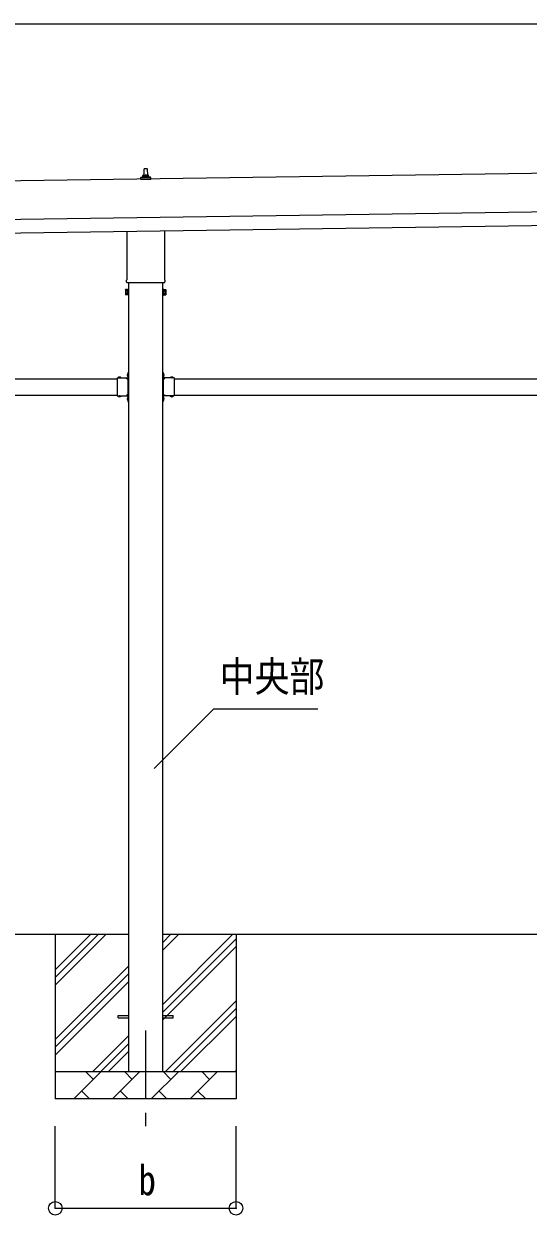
# Model space of a CAD drawing. Units: millimetres, scale not verified. Extents: x -13976 to 14131, y -9754 to 9646.
# Drawn here: x 998 to 2840, y -5979 to -1632 of the extents above; entities that cross this region are included whole.
import ezdxf
from ezdxf.enums import TextEntityAlignment as Align

# ---------------------------------------------------------------- set-up
doc = ezdxf.new("R2010")
doc.units = ezdxf.units.MM
doc.header["$LTSCALE"] = 50
doc.header["$PDMODE"] = 32
doc.header["$PDSIZE"] = 50
doc.linetypes.add('CHAIN1', pattern=[8, 5, -1, 1, -1])
doc.linetypes.add('USER8', pattern=[4, 3, -1])
for name, color, linetype, lineweight in [('0-1_壁線', 7, 'Continuous', 9), ('0-2_建具', 4, 'Continuous', 9), ('0-4_設備', 4, 'Continuous', 9), ('0-6_手摺', 6, 'Continuous', 9), ('0-7_ハッチ', 6, 'Continuous', 9)]:
    doc.layers.add(name, color=color, linetype=linetype, lineweight=lineweight)
doc.styles.add('ＭＳ ゴシック', font='')
doc.styles.get('ＭＳ ゴシック').set_extended_font_data('MS Gothic')

msp = doc.modelspace()

# ---------------------------------------------------------------- linework, layer by layer
at = {"layer": '0-1_壁線'}
for p, q in [((1380.7, -4954.97), (-294.3, -4954.97)), ((1113.2, -4954.97), (1113.2, -5554.97)), ((1113.2, -5140.02), (1298.25, -4954.97)), ((1113.2, -5111.74), (1269.96, -4954.97)), ((1113.2, -5083.45), (1241.68, -4954.97)), ((3180.7, -4954.97), (1505.7, -4954.97)), ((1505.7, -5210.07), (1760.8, -4954.97)), ((1505.7, -5012.08), (1562.81, -4954.97)), ((1505.7, -4983.8), (1534.52, -4954.97)), ((1773.2, -4954.97), (1773.2, -5554.97)), ((1505.7, -5238.36), (1773.2, -4970.86)), ((1505.7, -5266.64), (1773.2, -4999.14)), ((1113.2, -5338.01), (1380.7, -5070.51)), ((1113.2, -5366.3), (1380.7, -5098.8)), ((1113.2, -5394.58), (1380.7, -5127.08)), ((1515.35, -5454.97), (1773.2, -5197.13)), ((1543.64, -5454.97), (1773.2, -5225.41)), ((1571.92, -5454.97), (1773.2, -5253.7)), ((1250.8, -5454.97), (1380.7, -5325.07)), ((1279.08, -5454.97), (1380.7, -5353.36)), ((1307.36, -5454.97), (1380.7, -5381.64)), ((1113.2, -5454.97), (1773.2, -5454.97)), ((1181.06, -5554.97), (1281.06, -5454.97)), ((1252.51, -5483.53), (1223.96, -5454.97)), ((1322.49, -5554.97), (1422.49, -5454.97)), ((1393.93, -5483.53), (1365.38, -5454.97)), ((1463.91, -5554.97), (1563.91, -5454.97)), ((1535.35, -5483.53), (1506.8, -5454.97)), ((1605.33, -5554.97), (1705.33, -5454.97)), ((1676.78, -5483.53), (1648.22, -5454.97)), ((1769.91, -5454.97), (1773.2, -5451.69)), ((1773.2, -5554.97), (1113.2, -5554.97)), ((1209.62, -5526.42), (1238.17, -5554.97)), ((1351.04, -5526.42), (1379.59, -5554.97)), ((1492.46, -5526.42), (1521.01, -5554.97)), ((1633.88, -5526.42), (1662.44, -5554.97))]:
    msp.add_line(p, q, dxfattribs=at)
at = {"layer": '0-2_建具', "color": 7, "linetype": 'CHAIN1'}
msp.add_line((1443.2, -5304.97), (1443.2, -5653.97), dxfattribs=at)
at = {"layer": '0-4_設備'}
for p, q in [((4120.64, -2159.59), (-1244.31, -2236.24)), ((1437.44, -2184.99), (1438.17, -2161.47)), ((1439.17, -2160.49), (1447.72, -2160.49)), ((1448.71, -2161.47), (1449.44, -2184.99)), ((1425.19, -2200.49), (1425.19, -2192.78)), ((1461.69, -2200.49), (1425.19, -2200.49)), ((1425.57, -2191.99), (1461.31, -2191.99)), ((1425.96, -2191.81), (1432.68, -2190.18)), ((1433.06, -2189.99), (1453.82, -2189.99)), ((1433.44, -2189.21), (1433.44, -2184.99)), ((1434.44, -2184.99), (1452.44, -2184.99)), ((1453.44, -2189.21), (1453.44, -2184.99)), ((1460.93, -2191.81), (1454.21, -2190.18)), ((1461.69, -2200.49), (1461.69, -2192.78)), ((-1242.31, -2376.22), (4122.64, -2299.58)), ((-1241.6, -2426.22), (4123.35, -2349.58)), ((1375.12, -2564.48), (1375.12, -2388.84)), ((1511.72, -2386.88), (1511.72, -2564.48)), ((1369.42, -2602.75), (1370.18, -2601.44)), ((1369.42, -2602.75), (1369.42, -2619.75)), ((1376.42, -2606.35), (1370.18, -2606.35)), ((1373.42, -2573.25), (1373.42, -2567.75)), ((1511.36, -2576.75), (1375.49, -2576.75)), ((1380.7, -2576.75), (1380.7, -5454.97)), ((1505.7, -5454.97), (1505.7, -2576.75)), ((1510.42, -2606.35), (1516.66, -2606.35)), ((1513.42, -2567.75), (1513.42, -2573.25)), ((1517.42, -2602.75), (1516.66, -2601.44)), ((1517.42, -2602.75), (1517.42, -2619.75)), ((1369.42, -2619.75), (1370.18, -2621.07)), ((1376.42, -2616.16), (1370.18, -2616.16)), ((1376.42, -2621.07), (1370.18, -2621.07)), ((1378.92, -2620.45), (1376.42, -2620.45)), ((1507.92, -2620.45), (1510.42, -2620.45)), ((1510.42, -2616.16), (1516.66, -2616.16)), ((1510.42, -2621.07), (1516.66, -2621.07)), ((1517.42, -2619.75), (1516.66, -2621.07)), ((1378.19, -2908.07), (1378.7, -2908.07)), ((1378.7, -2903.97), (1380.7, -2903.97)), ((1378.7, -2903.97), (1378.7, -2923.97)), ((1378.7, -2908.07), (1378.7, -2919.87)), ((1380.7, -2910.97), (1378.7, -2910.97)), ((1380.7, -2903.97), (1380.7, -2923.97)), ((1507.7, -2903.97), (1505.7, -2903.97)), ((1505.7, -2903.97), (1505.7, -2923.97)), ((1505.7, -2910.97), (1507.7, -2910.97)), ((1507.7, -2903.97), (1507.7, -2923.97)), ((1508.21, -2908.07), (1507.7, -2908.07)), ((1507.7, -2908.07), (1507.7, -2919.87)), ((-252.3, -2926.97), (1338.7, -2926.97)), ((1338.7, -2923.97), (1338.7, -2989.97)), ((1338.7, -2923.97), (1378.7, -2923.97)), ((1341.8, -2923.46), (1341.8, -2923.97)), ((1341.8, -2923.97), (1353.6, -2923.97)), ((1380.7, -2916.97), (1378.7, -2916.97)), ((1378.7, -2927.97), (1378.7, -2985.97)), ((1505.7, -2916.97), (1507.7, -2916.97)), ((1547.7, -2923.97), (1507.7, -2923.97)), ((1507.7, -2927.97), (1507.7, -2985.97)), ((1544.6, -2923.97), (1532.8, -2923.97)), ((1544.6, -2923.46), (1544.6, -2923.97)), ((1547.7, -2923.97), (1547.7, -2989.97)), ((1547.7, -2926.97), (3138.7, -2926.97)), ((-252.3, -2986.97), (1338.7, -2986.97)), ((1338.7, -2989.97), (1378.7, -2989.97)), ((1341.8, -2990.48), (1341.8, -2989.97)), ((1341.8, -2989.97), (1353.6, -2989.97)), ((1374.7, -2986.97), (1380.2, -2986.97)), ((1378.7, -2987.97), (1374.7, -2987.97)), ((1378.19, -2994.07), (1378.7, -2994.07)), ((1378.7, -2989.97), (1378.7, -3009.97)), ((1378.7, -2994.07), (1378.7, -3005.87)), ((1380.7, -2996.97), (1378.7, -2996.97)), ((1380.7, -2989.97), (1380.7, -3009.97)), ((1505.7, -2989.97), (1505.7, -3009.97)), ((1505.7, -2996.97), (1507.7, -2996.97)), ((1511.7, -2986.97), (1506.2, -2986.97)), ((1507.7, -2987.97), (1511.7, -2987.97)), ((1507.7, -2989.97), (1507.7, -3009.97)), ((1547.7, -2989.97), (1507.7, -2989.97)), ((1508.21, -2994.07), (1507.7, -2994.07)), ((1507.7, -2994.07), (1507.7, -3005.87)), ((1544.6, -2989.97), (1532.8, -2989.97)), ((1544.6, -2990.48), (1544.6, -2989.97)), ((1547.7, -2986.97), (3138.7, -2986.97)), ((1380.7, -3002.97), (1378.7, -3002.97)), ((1378.7, -3009.97), (1380.7, -3009.97)), ((1505.7, -3002.97), (1507.7, -3002.97)), ((1507.7, -3009.97), (1505.7, -3009.97)), ((1343.2, -5250.47), (1380.7, -5250.47)), ((1343.2, -5259.47), (1343.2, -5250.47)), ((1343.2, -5259.47), (1380.7, -5259.47)), ((1505.7, -5250.47), (1543.2, -5250.47)), ((1505.7, -5259.47), (1543.2, -5259.47)), ((1543.2, -5259.47), (1543.2, -5250.47))]:
    msp.add_line(p, q, dxfattribs=at)
for points in [[(1376.42, -2621.07), (1376.42, -2601.44), (1370.18, -2601.44)], [(1376.42, -2620.45), (1376.42, -2602.05), (1378.92, -2602.05)], [(1510.42, -2620.45), (1510.42, -2602.05), (1507.92, -2602.05)], [(1510.42, -2621.07), (1510.42, -2601.44), (1516.66, -2601.44)], [(1378.19, -2908.07), (1378.19, -2919.87), (1378.7, -2919.87)], [(1508.21, -2908.07), (1508.21, -2919.87), (1507.7, -2919.87)], [(1341.8, -2923.46), (1353.6, -2923.46), (1353.6, -2923.97)], [(1378.7, -2927.97), (1374.7, -2927.97), (1374.7, -2925.97), (1378.7, -2925.97)], [(1374.7, -2926.97), (1380.2, -2926.97), (1380.2, -2986.97)], [(1511.7, -2926.97), (1506.2, -2926.97), (1506.2, -2986.97)], [(1507.7, -2927.97), (1511.7, -2927.97), (1511.7, -2925.97), (1507.7, -2925.97)], [(1544.6, -2923.46), (1532.8, -2923.46), (1532.8, -2923.97)], [(1341.8, -2990.48), (1353.6, -2990.48), (1353.6, -2989.97)], [(1378.7, -2985.97), (1374.7, -2985.97), (1374.7, -2987.97)], [(1378.19, -2994.07), (1378.19, -3005.87), (1378.7, -3005.87)], [(1507.7, -2985.97), (1511.7, -2985.97), (1511.7, -2987.97)], [(1508.21, -2994.07), (1508.21, -3005.87), (1507.7, -3005.87)], [(1544.6, -2990.48), (1532.8, -2990.48), (1532.8, -2989.97)]]:
    msp.add_lwpolyline(points, dxfattribs=at)
for points in [[(1378.92, -2621.75), (1378.92, -2600.75), (1380.92, -2600.75), (1380.92, -2621.75)], [(1507.92, -2621.75), (1507.92, -2600.75), (1505.92, -2600.75), (1505.92, -2621.75)]]:
    msp.add_lwpolyline(points, close=True, dxfattribs=at)
at = {"layer": '0-4_設備', "linetype": 'USER8'}
for points in [[(1376.09, -2911.47), (1378.86, -2912.83), (1379.47, -2913.97)], [(1510.31, -2911.47), (1507.53, -2912.83), (1506.92, -2913.97)], [(1345.2, -2921.36), (1346.55, -2924.14), (1347.7, -2924.75)], [(1350.2, -2921.36), (1348.84, -2924.14), (1347.7, -2924.75)], [(1376.09, -2916.47), (1378.86, -2915.12), (1379.47, -2913.97)], [(1510.31, -2916.47), (1507.53, -2915.12), (1506.92, -2913.97)], [(1536.2, -2921.36), (1537.55, -2924.14), (1538.7, -2924.75)], [(1541.2, -2921.36), (1539.84, -2924.14), (1538.7, -2924.75)], [(1345.2, -2992.58), (1346.55, -2989.81), (1347.7, -2989.2)], [(1350.2, -2992.58), (1348.84, -2989.81), (1347.7, -2989.2)], [(1376.09, -2997.47), (1378.86, -2998.83), (1379.47, -2999.97)], [(1510.31, -2997.47), (1507.53, -2998.83), (1506.92, -2999.97)], [(1536.2, -2992.58), (1537.55, -2989.81), (1538.7, -2989.2)], [(1541.2, -2992.58), (1539.84, -2989.81), (1538.7, -2989.2)], [(1376.09, -3002.47), (1378.86, -3001.12), (1379.47, -2999.97)], [(1510.31, -3002.47), (1507.53, -3001.12), (1506.92, -2999.97)]]:
    msp.add_lwpolyline(points, dxfattribs=at)
at = {"layer": '0-4_設備'}
for centre, radius, start, end in [((1439.17, -2161.49), 1, 90, 178.60509), ((1447.72, -2161.49), 1, 1.39491, 90), ((1426.19, -2192.78), 1, 103.62699, 180), ((1432.44, -2189.21), 1, 283.62699, 0), ((1437.53, -2185.63), 4.13, 90, 171.17633), ((1434.44, -2185.99), 1, 90, 180), ((1446.77, -2184.99), 4.83, 133.60282, 180), ((1440.11, -2184.99), 4.83, 0, 46.39718), ((1449.36, -2185.63), 4.13, 8.82367, 90), ((1452.44, -2185.99), 1, 0, 90), ((1454.44, -2189.21), 1, 180, 256.37301), ((1460.69, -2192.78), 1, 0, 76.37301), ((1377.42, -2567.75), 4, 125.09963, 180), ((1509.42, -2567.75), 4, 0, 54.90037), ((1373.77, -2603.89), 4.34, 145.61575, 214.38425), ((1385.66, -2611.25), 16.24, 162.41205, 197.58795), ((1377.42, -2573.25), 4, 180, 194.47751), ((1377.42, -2573.25), 4, 194.47751, 241.04498), ((1509.42, -2573.25), 4, 298.95502, 345.52249), ((1509.42, -2573.25), 4, 345.52249, 0), ((1501.18, -2611.25), 16.24, 342.41205, 17.58795), ((1513.08, -2603.89), 4.34, 325.61575, 34.38425), ((1373.77, -2618.62), 4.34, 145.61575, 214.38425), ((1513.08, -2618.62), 4.34, 325.61575, 34.38425), ((1383.93, -2913.97), 8.23, 134.2189, 225.7811), ((1502.46, -2913.97), 8.23, 314.2189, 45.7811), ((1347.7, -2929.2), 8.23, 44.2189, 135.7811), ((1378.7, -2923.97), 2, 270, 0), ((1507.7, -2923.97), 2, 180, 270), ((1538.7, -2929.2), 8.23, 44.2189, 135.7811), ((1347.7, -2984.74), 8.23, 224.2189, 315.7811), ((1383.93, -2999.97), 8.23, 134.2189, 225.7811), ((1378.7, -2989.97), 2, 0, 90), ((1507.7, -2989.97), 2, 90, 180), ((1502.46, -2999.97), 8.23, 314.2189, 45.7811), ((1538.7, -2984.74), 8.23, 224.2189, 315.7811)]:
    msp.add_arc(centre, radius, start, end, dxfattribs=at)
at = {"layer": '0-6_手摺'}
for p, q in [((-1275.33, -1632.03), (9563.67, -1632.03)), ((1113.27, -5953.97), (1113.27, -5653.97))]:
    msp.add_line(p, q, dxfattribs=at)
msp.add_lwpolyline([(1113.27, -5953.97), (1773.27, -5953.97), (1773.27, -5653.97)], dxfattribs=at)
for p in [(1113.27, -5953.97), (1773.27, -5953.97)]:
    msp.add_point(p, dxfattribs=at)
at = {"layer": '0-7_ハッチ'}
for p, q in [((1690.83, -4132.9), (1474.83, -4348.9)), ((2072.15, -4132.9), (1690.83, -4132.9))]:
    msp.add_line(p, q, dxfattribs=at)

# ---------------------------------------------------------------- texts
at = {"layer": '0-6_手摺', "color": 7, "style": 'ＭＳ ゴシック', "width": 0.85}
msp.add_text('b', height=110, dxfattribs=at).set_placement((1417.02, -5938.97), align=Align.BOTTOM_LEFT)
at = {"layer": '0-7_ハッチ', "color": 7, "style": 'ＭＳ ゴシック', "width": 0.85}
msp.add_text('中央部', height=110, dxfattribs=at).set_placement((1713.46, -4101.55), align=Align.BOTTOM_LEFT)

doc.saveas('drawing.dxf')
